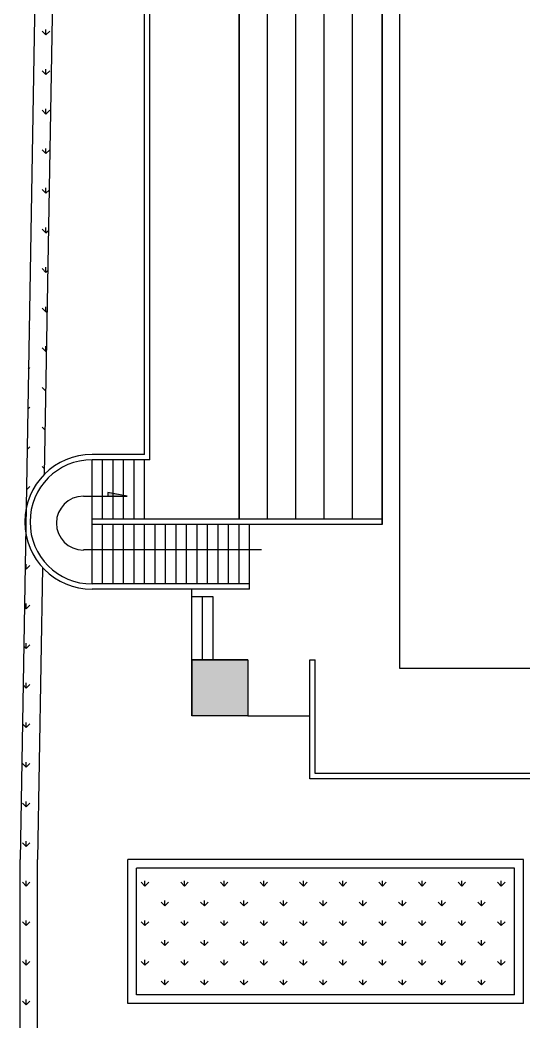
# Model space of a CAD drawing. Extents: x 346 to 515, y 162 to 297.
# Drawn here: x 370.09 to 384.48, y 192.25 to 220.88 of the extents above; entities that cross this region are included whole.
import ezdxf

# ---------------------------------------------------------------- set-up
doc = ezdxf.new("R2010")
doc.units = 0
doc.header["$LTSCALE"] = 35
doc.layers.get('0').update_dxf_attribs({"linetype": 'CONTINUOUS'})
for name, color, linetype in [('COTA', 13, 'CONTINUOUS'), ('ESQUADRIA-FINA', 1, 'CONTINUOUS'), ('HACHURA-PLANTAS', 3, 'CONTINUOUS')]:
    doc.layers.add(name, color=color, linetype=linetype)

msp = doc.modelspace()

# ---------------------------------------------------------------- hatches: boundary and pattern name
msp.add_hatch(color=256).paths.add_polyline_path([(376.59616, 200.99612), (376.59616, 202.59612), (374.99616, 202.59612), (374.99616, 200.99612)])
at = {"layer": 'ESQUADRIA-FINA'}
h = msp.add_hatch(color=256, dxfattribs=at)
h.paths.add_polyline_path([(372.72896, 207.35775), (372.59816, 207.38313), (372.59816, 207.27621), (372.72896, 207.27621)])
h.paths.add_polyline_path([(372.72896, 207.35775), (372.72896, 207.27621), (373.00896, 207.27621), (373.00896, 207.30342)])
h.paths.add_polyline_path([(373.00896, 207.30342), (373.00896, 207.27621), (373.1492, 207.27621)])
at = {"layer": 'HACHURA-PLANTAS'}
h = msp.add_hatch(dxfattribs=at)
h.set_pattern_fill('GRASS', color=256, scale=0.8, style=0)
h.set_pattern_definition([(90, (456.81107, 296.2607), (-0.5656854, 0.5656854), [0.15, -0.981371]), (45, (456.8111, 296.2607), (-0.5656854, 0.5656854), [0.15, -0.65]), (135, (456.8111, 296.2607), (-0.5656854, -0.5656854), [0.15, -0.65])])
h.paths.add_polyline_path([(384.21771, 193.02612), (384.21771, 196.64612), (373.41771, 196.64612), (373.41771, 193.02612)])

# ---------------------------------------------------------------- linework, layer by layer
for p, q in [((380.43616, 239.34612), (380.43616, 206.46612)), ((373.79616, 208.31612), (373.79616, 237.49612)), ((373.64616, 208.46612), (373.64616, 237.34612)), ((376.34616, 222.10612), (376.34616, 206.61612)), ((376.34616, 206.61612), (376.34616, 222.10612)), ((373.64616, 208.46612), (372.14616, 208.46612)), ((372.14616, 204.76612), (372.14616, 208.31612)), ((373.79616, 208.31612), (372.14616, 208.31612)), ((372.44616, 206.61612), (372.44616, 208.31612)), ((372.74616, 206.61612), (372.74616, 208.31612)), ((373.04616, 206.61612), (373.04616, 208.31612)), ((373.34616, 206.61612), (373.34616, 208.31612)), ((373.64616, 206.61612), (373.64616, 208.31612)), ((380.43616, 206.61612), (372.14616, 206.61612)), ((380.43616, 206.46612), (372.14616, 206.46612)), ((372.44616, 204.76612), (372.44616, 206.46612)), ((372.74616, 204.76612), (372.74616, 206.46612)), ((373.04616, 204.76612), (373.04616, 206.46612)), ((373.34616, 204.76612), (373.34616, 206.46612)), ((373.64616, 204.76612), (373.64616, 206.46612)), ((373.94616, 204.76612), (373.94616, 206.46612)), ((374.24616, 204.76612), (374.24616, 206.46612)), ((374.54616, 204.76612), (374.54616, 206.46612)), ((374.84616, 204.76612), (374.84616, 206.46612)), ((375.14616, 204.76612), (375.14616, 206.46612)), ((375.44616, 204.76612), (375.44616, 206.46612)), ((375.74616, 204.76612), (375.74616, 206.46612)), ((376.04616, 204.76612), (376.04616, 206.46612)), ((376.34616, 204.76612), (376.34616, 206.46612)), ((376.64616, 204.61612), (376.64616, 206.46612)), ((376.64616, 204.76612), (372.14616, 204.76612)), ((376.64616, 204.61612), (372.14616, 204.61612)), ((374.99616, 202.59612), (376.59616, 202.59612)), ((376.59616, 202.59612), (374.99616, 202.59612)), ((374.99616, 202.59612), (374.99616, 200.99612)), ((374.99616, 200.99612), (374.99616, 202.59612)), ((374.99616, 202.59612), (374.99616, 200.99612)), ((376.59616, 202.59612), (376.59616, 200.99612)), ((378.36616, 199.19612), (378.36616, 202.59612)), ((378.36616, 202.59612), (378.51616, 202.59612)), ((378.51616, 199.34612), (378.51616, 202.59612)), ((376.59616, 200.99612), (374.99616, 200.99612)), ((393.96616, 199.34612), (378.51616, 199.34612)), ((393.96616, 199.19612), (378.36616, 199.19612))]:
    msp.add_line(p, q)
at = {"color": 0, "linetype": 'ByBlock'}
for p, q in [((376.34616, 208.05862), (376.34616, 209.20239)), ((377.15616, 208.05862), (377.15616, 209.20239))]:
    msp.add_line(p, q, dxfattribs=at)
for radius in [1.925, 1.775]:
    msp.add_arc((372.14616, 206.54112), radius, 90, 270)
at = {"layer": 'COTA'}
for p, q in [((377.15616, 206.61612), (377.15616, 239.19612)), ((377.96616, 206.61612), (377.96616, 239.19612)), ((378.77616, 206.61612), (378.77616, 239.19612)), ((379.58616, 206.61612), (379.58616, 239.19612)), ((380.43616, 206.46612), (380.43616, 239.31612))]:
    msp.add_line(p, q, dxfattribs=at)
at = {"layer": 'ESQUADRIA-FINA'}
for p, q in [((380.93616, 202.34612), (380.93616, 240.81612)), ((370.79327, 237.90169), (370.08616, 196.89612)), ((371.28725, 237.54836), (370.77587, 207.89313)), ((373.1492, 207.27621), (372.59816, 207.38313)), ((372.59816, 207.38313), (372.59816, 207.27621)), ((371.89511, 207.27621), (373.1492, 207.27621)), ((376.98953, 205.7374), (371.89511, 205.7374)), ((370.73007, 205.23716), (370.58608, 196.8875)), ((374.99616, 202.59612), (374.99616, 204.61612)), ((375.60616, 204.39612), (374.99616, 204.39612)), ((375.30116, 202.59612), (375.30116, 204.39612)), ((375.60616, 202.59612), (375.60616, 204.39612)), ((399.93616, 202.34612), (380.93616, 202.34612)), ((376.59616, 200.99612), (378.36616, 200.99612)), ((370.08616, 190.91693), (370.08616, 196.89612)), ((370.58616, 190.91693), (370.58616, 196.89612)), ((373.16771, 192.77612), (373.16771, 196.89612)), ((384.46771, 196.89612), (373.16771, 196.89612)), ((384.46771, 192.77612), (384.46771, 196.89612)), ((373.41771, 193.02612), (373.41771, 196.64612)), ((384.21771, 196.64612), (373.41771, 196.64612)), ((384.21771, 193.02612), (384.21771, 196.64612)), ((384.21771, 193.02612), (373.41771, 193.02612)), ((384.46771, 192.77612), (373.16771, 192.77612))]:
    msp.add_line(p, q, dxfattribs=at)
msp.add_arc((371.89511, 206.50621), 0.77, 90, 270, dxfattribs=at)
at = {"layer": 'HACHURA-PLANTAS'}
for p, q in [((370.82688, 220.45883), (370.72082, 220.5649)), ((370.82688, 220.45883), (370.82688, 220.60883)), ((370.82688, 220.45883), (370.93295, 220.5649)), ((370.82688, 219.32746), (370.72082, 219.43353)), ((370.82688, 219.32746), (370.82688, 219.47746)), ((370.82688, 219.32746), (370.93295, 219.43353)), ((370.82688, 218.19609), (370.72082, 218.30216)), ((370.82688, 218.19609), (370.82688, 218.34609)), ((370.82688, 218.19609), (370.93295, 218.30216)), ((370.82688, 217.06472), (370.72082, 217.17079)), ((370.82688, 217.06472), (370.82688, 217.21472)), ((370.82688, 217.06472), (370.93295, 217.17079)), ((370.82688, 215.93335), (370.72082, 216.03942)), ((370.82688, 215.93335), (370.82688, 216.08335)), ((370.82688, 215.93335), (370.91605, 216.02252)), ((370.82688, 214.80198), (370.72082, 214.90805)), ((370.82688, 214.80198), (370.82688, 214.95198)), ((370.82688, 214.80198), (370.8962, 214.8713)), ((370.82688, 213.67061), (370.72082, 213.77668)), ((370.82688, 213.67061), (370.82688, 213.82061)), ((370.82688, 213.67061), (370.87635, 213.72008)), ((370.82688, 212.53924), (370.72082, 212.64531)), ((370.82688, 212.53924), (370.82688, 212.68924)), ((370.82688, 212.53924), (370.8565, 212.56885)), ((370.34765, 212.06), (370.36726, 212.07962)), ((370.82688, 211.40787), (370.72082, 211.51393)), ((370.82688, 211.40787), (370.82688, 211.55787)), ((370.82688, 211.40787), (370.83664, 211.41763)), ((370.3278, 210.90878), (370.36726, 210.94825)), ((370.81713, 210.28624), (370.72082, 210.38256)), ((370.30794, 209.75756), (370.36726, 209.81688)), ((370.79796, 209.17405), (370.72082, 209.25119)), ((370.28809, 208.60634), (370.36726, 208.68551)), ((370.77878, 208.06186), (370.72082, 208.11982)), ((370.26824, 207.45511), (370.36726, 207.55414)), ((370.2612, 205.18533), (370.2612, 205.33533)), ((370.2612, 205.18533), (370.36726, 205.29139)), ((370.2612, 205.18533), (370.22964, 205.21688)), ((370.72124, 204.72529), (370.72082, 204.72571)), ((370.2612, 204.05396), (370.2612, 204.20396)), ((370.2612, 204.05396), (370.36726, 204.16002)), ((370.2612, 204.05396), (370.21046, 204.10469)), ((370.2612, 202.92259), (370.2612, 203.07259)), ((370.2612, 202.92259), (370.36726, 203.02865)), ((370.2612, 202.92259), (370.19128, 202.9925)), ((370.2612, 201.79122), (370.17211, 201.88031)), ((370.2612, 201.79122), (370.2612, 201.94122)), ((370.2612, 201.79122), (370.36726, 201.89728)), ((370.2612, 200.65985), (370.15513, 200.76591)), ((370.2612, 200.65985), (370.2612, 200.80985)), ((370.2612, 200.65985), (370.36726, 200.76591)), ((370.2612, 199.52847), (370.15513, 199.63454)), ((370.2612, 199.52847), (370.2612, 199.67847)), ((370.2612, 199.52847), (370.36726, 199.63454)), ((370.2612, 198.3971), (370.15513, 198.50317)), ((370.2612, 198.3971), (370.2612, 198.5471)), ((370.2612, 198.3971), (370.36726, 198.50317)), ((370.2612, 197.26573), (370.15513, 197.3718)), ((370.2612, 197.26573), (370.2612, 197.41573)), ((370.2612, 197.26573), (370.36726, 197.3718)), ((370.2612, 196.13436), (370.15513, 196.24043)), ((370.2612, 196.13436), (370.2612, 196.28436)), ((370.2612, 196.13436), (370.36726, 196.24043)), ((370.2612, 195.00299), (370.15513, 195.10906)), ((370.2612, 195.00299), (370.2612, 195.15299)), ((370.2612, 195.00299), (370.36726, 195.10906)), ((370.2612, 193.87162), (370.15513, 193.97769)), ((370.2612, 193.87162), (370.2612, 194.02162)), ((370.2612, 193.87162), (370.36726, 193.97769)), ((370.2612, 192.74025), (370.15513, 192.84632)), ((370.2612, 192.74025), (370.2612, 192.89025)), ((370.2612, 192.74025), (370.36726, 192.84632))]:
    msp.add_line(p, q, dxfattribs=at)

doc.saveas('drawing.dxf')
